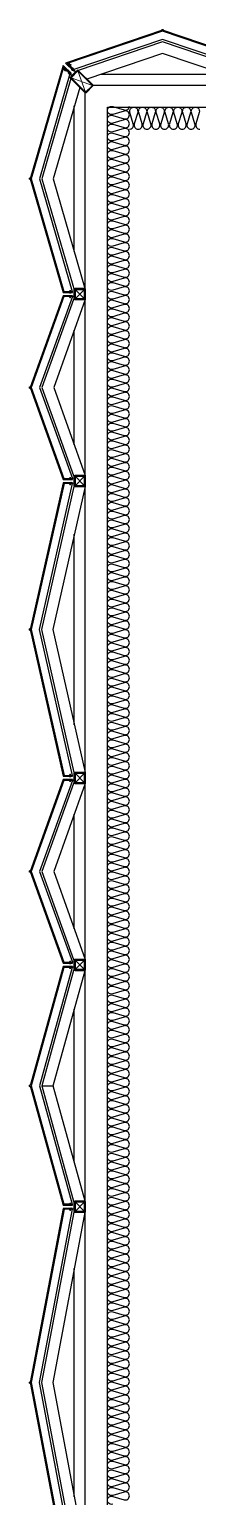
# Model space of a CAD drawing. Header units: millimetres. Extents: x -95754 to 177808, y 34455 to 150605.
# Drawn here: x 91700 to 92464, y 142787 to 149459 of the extents above; entities that cross this region are included whole.
import ezdxf

# ---------------------------------------------------------------- set-up
doc = ezdxf.new("R2010")
doc.units = ezdxf.units.MM
doc.header["$LTSCALE"] = 300
doc.linetypes.add('HID', pattern=[2.8, 1.8, -1])
for name, color, linetype in [('6FIN', 6, 'Continuous'), ('A-ELE', 7, 'Continuous'), ('A-하지철물', 55, 'Continuous'), ('alucobond', 4, 'Continuous'), ('ISL', 251, 'Continuous'), ('mold', 4, 'Continuous'), ('SHEET', 6, 'Continuous')]:
    doc.layers.add(name, color=color, linetype=linetype)
doc.layers.add('PIPE', color=3, linetype='Continuous', lineweight=5)

# ---------------------------------------------------------------- blocks, each defined once
blk = doc.blocks.new('EX-850-1')
at = {"layer": '6FIN', "elevation": 0}
for points in [[(3.2, 204.1), (46.8, 204.1, 0.414214), (50, 207.3), (50, 250.9, 0.414214), (46.8, 254.1), (3.2, 254.1, 0.414214), (0, 250.9), (0, 207.3, 0.414214)], [(896.8, 204.1), (853.2, 204.1, -0.414214), (850, 207.3), (850, 250.9, -0.414214), (853.2, 254.1), (896.8, 254.1, -0.414214), (900, 250.9), (900, 207.3, -0.414214)]]:
    blk.add_lwpolyline(points, format="xyb", close=True, dxfattribs=at)
at = {"layer": 'A-하지철물'}
for p, q in [((850, 254.1), (50, 254.1)), ((710.9, 204.1), (189.1, 204.1))]:
    blk.add_line(p, q, dxfattribs=at)
at = {"layer": 'A-하지철물', "elevation": 0}
for points in [[(49.9, 254.1), (450, 110.3), (850.1, 254.1)], [(50, 204.1), (50, 200.9), (450, 57.2), (850, 200.9), (850, 204.1)]]:
    blk.add_lwpolyline(points, dxfattribs=at)
at = {"layer": 'A-하지철물'}
blk.add_circle((450, 4.1), 4.07, dxfattribs=at)
at = {"layer": 'alucobond', "color": 251, "linetype": 'HID', "ltscale": 10}
for p, q in [((30.2, 185.1), (41.5, 185.1)), ((31.5, 182.4), (31.5, 187.8)), ((31.5, 186.6), (39.5, 186.6)), ((31.5, 183.6), (39.5, 183.6)), ((32, 189.3), (32.5, 189.3)), ((32, 180.9), (32.5, 180.9)), ((32.5, 180.9), (32.5, 189.3)), ((38, 182.7), (38, 187.4)), ((39.5, 182.7), (39.5, 187.4)), ((869.8, 185.1), (858.5, 185.1)), ((860.5, 182.7), (860.5, 187.4)), ((868.5, 186.6), (860.5, 186.6)), ((868.5, 183.6), (860.5, 183.6)), ((862, 182.7), (862, 187.4)), ((867.5, 180.9), (867.5, 189.3)), ((868, 189.3), (867.5, 189.3)), ((868, 180.9), (867.5, 180.9)), ((868.5, 182.4), (868.5, 187.8))]:
    blk.add_line(p, q, dxfattribs=at)
at = {"layer": 'alucobond'}
for p, q in [((32.5, 195.1), (36.5, 195.1)), ((867.5, 195.1), (863.5, 195.1))]:
    blk.add_line(p, q, dxfattribs=at)
at = {"layer": 'alucobond', "color": 251, "linetype": 'HID', "ltscale": 10}
for points in [[(32, 189.3), (31.5, 187.8)], [(32, 180.9), (31.5, 182.4)], [(868, 189.3), (868.5, 187.8)], [(868, 180.9), (868.5, 182.4)]]:
    blk.add_lwpolyline(points, dxfattribs=at)
at = {"layer": 'alucobond', "elevation": 0}
for points in [[(32.5, 195.1), (32.5, 154.1), (450, 4.1), (867.5, 154.1), (867.5, 195.1)], [(36.5, 195.1), (36.5, 156.9), (450, 8.3), (863.5, 156.9), (863.5, 195.1)]]:
    blk.add_lwpolyline(points, dxfattribs=at)
at = {"layer": 'alucobond', "color": 251, "linetype": 'HID', "ltscale": 10, "elevation": 0}
blk.add_lwpolyline([(36.5, 195.1), (450, 46.6), (863.5, 195.1)], dxfattribs=at)
at = {"layer": 'alucobond', "color": 251, "linetype": 'HID', "ltscale": 10}
for points in [[(39.5, 186.6, -0.666667), (39.5, 183.6, -1.5)], [(860.5, 186.6, 0.666667), (860.5, 183.6, 1.5)]]:
    blk.add_lwpolyline(points, format="xyb", dxfattribs=at)
for centre, start, end in [((38.7, 187.4), 0, 180), ((38.7, 182.7), 180, 0), ((861.3, 187.4), 0, 180), ((861.3, 182.7), 180, 0)]:
    blk.add_arc(centre, 0.75, start, end, dxfattribs=at)
at = {"layer": 'mold', "color": 4}
for points in [[(25, 204.1), (25, 202.6)], [(875, 204.1), (875, 202.6)]]:
    blk.add_lwpolyline(points, dxfattribs=at)
at = {"layer": 'SHEET', "color": 8}
for p, q in [((46.8, 250.9), (3.2, 207.3)), ((3.2, 250.9), (46.8, 207.3)), ((853.2, 250.9), (896.8, 207.3)), ((896.8, 250.9), (853.2, 207.3))]:
    blk.add_line(p, q, dxfattribs=at)
at = {"layer": 'SHEET', "color": 8, "elevation": 0}
for points in [[(3.2, 207.3), (46.8, 207.3), (46.8, 250.9), (3.2, 250.9)], [(896.8, 207.3), (853.2, 207.3), (853.2, 250.9), (896.8, 250.9)]]:
    blk.add_lwpolyline(points, close=True, dxfattribs=at)
blk = doc.blocks.new('EX-1350')
at = {"layer": '6FIN', "elevation": 0}
for points in [[(3.2, 204.1), (46.8, 204.1, 0.414214), (50, 207.3), (50, 250.9, 0.414214), (46.8, 254.1), (3.2, 254.1, 0.414214), (0, 250.9), (0, 207.3, 0.414214)], [(1396.8, 204.1), (1353.2, 204.1, -0.414214), (1350, 207.3), (1350, 250.9, -0.414214), (1353.2, 254.1), (1396.8, 254.1, -0.414214), (1400, 250.9), (1400, 207.3, -0.414214)]]:
    blk.add_lwpolyline(points, format="xyb", close=True, dxfattribs=at)
at = {"layer": 'A-하지철물'}
for p, q in [((1350, 254.1), (50, 254.1)), ((1133.9, 204.1), (266.1, 204.1))]:
    blk.add_line(p, q, dxfattribs=at)
at = {"layer": 'A-하지철물', "elevation": 0}
for points in [[(49.7, 252.7), (700, 106.6), (1350.3, 252.7)], [(50, 254.1), (50, 201.4), (700, 55.3), (1350, 201.4), (1350, 254.1)]]:
    blk.add_lwpolyline(points, dxfattribs=at)
at = {"layer": 'A-하지철물'}
blk.add_circle((700, 4.1), 4.07, dxfattribs=at)
at = {"layer": 'alucobond', "color": 251, "linetype": 'HID', "ltscale": 10}
for p, q in [((30.2, 185.1), (41.5, 185.1)), ((31.5, 182.4), (31.5, 187.8)), ((31.5, 186.6), (39.5, 186.6)), ((31.5, 183.6), (39.5, 183.6)), ((32, 189.3), (32.5, 189.3)), ((32, 180.9), (32.5, 180.9)), ((32.5, 180.9), (32.5, 189.3)), ((38, 182.7), (38, 187.4)), ((39.5, 182.7), (39.5, 187.4)), ((1369.8, 185.1), (1358.5, 185.1)), ((1360.5, 182.7), (1360.5, 187.4)), ((1368.5, 186.6), (1360.5, 186.6)), ((1368.5, 183.6), (1360.5, 183.6)), ((1362, 182.7), (1362, 187.4)), ((1367.5, 180.9), (1367.5, 189.3)), ((1368, 189.3), (1367.5, 189.3)), ((1368, 180.9), (1367.5, 180.9)), ((1368.5, 182.4), (1368.5, 187.8))]:
    blk.add_line(p, q, dxfattribs=at)
at = {"layer": 'alucobond'}
for p, q in [((32.5, 195.1), (36.5, 195.1)), ((1367.5, 195.1), (1363.5, 195.1))]:
    blk.add_line(p, q, dxfattribs=at)
at = {"layer": 'alucobond', "color": 251, "linetype": 'HID', "ltscale": 10, "elevation": 0}
for points in [[(32, 189.3), (31.5, 187.8)], [(32, 180.9), (31.5, 182.4)], [(36.5, 194.2), (700, 45.1), (1363.5, 194.2)], [(1368, 189.3), (1368.5, 187.8)], [(1368, 180.9), (1368.5, 182.4)]]:
    blk.add_lwpolyline(points, dxfattribs=at)
at = {"layer": 'alucobond', "elevation": 0}
for points in [[(32.5, 195.1), (32.5, 154.1), (700, 4.1), (1367.5, 154.1), (1367.5, 195.1)], [(36.5, 195.1), (36.5, 157.3), (700, 8.2), (1363.5, 157.3), (1363.5, 195.1)]]:
    blk.add_lwpolyline(points, dxfattribs=at)
at = {"layer": 'alucobond', "color": 251, "linetype": 'HID', "ltscale": 10, "elevation": 0}
for points in [[(39.5, 186.6, -0.666667), (39.5, 183.6, -1.5)], [(1360.5, 186.6, 0.666667), (1360.5, 183.6, 1.5)]]:
    blk.add_lwpolyline(points, format="xyb", dxfattribs=at)
at = {"layer": 'alucobond', "color": 251, "linetype": 'HID', "ltscale": 10}
for centre, start, end in [((38.7, 187.4), 0, 180), ((38.7, 182.7), 180, 0), ((1361.3, 187.4), 0, 180), ((1361.3, 182.7), 180, 0)]:
    blk.add_arc(centre, 0.75, start, end, dxfattribs=at)
at = {"layer": 'mold', "color": 4, "elevation": 0}
for points in [[(25, 204.1), (25, 202.6)], [(1375, 204.1), (1375, 202.6)]]:
    blk.add_lwpolyline(points, dxfattribs=at)
at = {"layer": 'SHEET', "color": 8}
for p, q in [((46.8, 250.9), (3.2, 207.3)), ((3.2, 250.9), (46.8, 207.3)), ((1353.2, 250.9), (1396.8, 207.3)), ((1396.8, 250.9), (1353.2, 207.3))]:
    blk.add_line(p, q, dxfattribs=at)
at = {"layer": 'SHEET', "color": 8, "elevation": 0}
for points in [[(3.2, 207.3), (46.8, 207.3), (46.8, 250.9), (3.2, 250.9)], [(1396.8, 207.3), (1353.2, 207.3), (1353.2, 250.9), (1396.8, 250.9)]]:
    blk.add_lwpolyline(points, close=True, dxfattribs=at)
blk = doc.blocks.new('EX-1100')
at = {"layer": '6FIN', "elevation": 0}
for points in [[(3.2, 204.1), (46.8, 204.1, 0.414214), (50, 207.3), (50, 250.9, 0.414214), (46.8, 254.1), (3.2, 254.1, 0.414214), (0, 250.9), (0, 207.3, 0.414214)], [(1146.8, 204.1), (1103.2, 204.1, -0.414214), (1100, 207.3), (1100, 250.9, -0.414214), (1103.2, 254.1), (1146.8, 254.1, -0.414214), (1150, 250.9), (1150, 207.3, -0.414214)]]:
    blk.add_lwpolyline(points, format="xyb", close=True, dxfattribs=at)
at = {"layer": 'A-하지철물'}
for p, q in [((1100, 254.1), (50, 254.1)), ((923.1, 204.1), (226.9, 204.1)), ((575, 55.9), (575, 107.8))]:
    blk.add_line(p, q, dxfattribs=at)
at = {"layer": 'A-하지철물', "elevation": 0}
blk.add_lwpolyline([(1100, 201.1), (1100, 253), (575, 107.8), (50, 253), (50, 201.1), (575, 55.9)], close=True, dxfattribs=at)
at = {"layer": 'A-하지철물'}
blk.add_circle((575, 4.1), 4.07, dxfattribs=at)
at = {"layer": 'alucobond', "color": 251, "linetype": 'HID', "ltscale": 10}
for p, q in [((30.2, 185.1), (41.5, 185.1)), ((31.5, 182.4), (31.5, 187.8)), ((31.5, 186.6), (39.5, 186.6)), ((31.5, 183.6), (39.5, 183.6)), ((32, 189.3), (32.5, 189.3)), ((32, 180.9), (32.5, 180.9)), ((32.5, 180.9), (32.5, 189.3)), ((38, 182.7), (38, 187.4)), ((39.5, 182.7), (39.5, 187.4)), ((1119.8, 185.1), (1108.5, 185.1)), ((1110.5, 182.7), (1110.5, 187.4)), ((1118.5, 186.6), (1110.5, 186.6)), ((1118.5, 183.6), (1110.5, 183.6)), ((1112, 182.7), (1112, 187.4)), ((1117.5, 180.9), (1117.5, 189.3)), ((1118, 189.3), (1117.5, 189.3)), ((1118, 180.9), (1117.5, 180.9)), ((1118.5, 182.4), (1118.5, 187.8))]:
    blk.add_line(p, q, dxfattribs=at)
at = {"layer": 'alucobond'}
for p, q in [((32.5, 195.1), (36.5, 195.1)), ((1117.5, 195.1), (1113.5, 195.1))]:
    blk.add_line(p, q, dxfattribs=at)
at = {"layer": 'alucobond', "color": 251, "linetype": 'HID', "ltscale": 10, "elevation": 0}
for points in [[(32, 189.3), (31.5, 187.8)], [(32, 180.9), (31.5, 182.4)], [(36.5, 194.5), (575, 45.6), (1113.5, 194.5)], [(1118, 189.3), (1118.5, 187.8)], [(1118, 180.9), (1118.5, 182.4)]]:
    blk.add_lwpolyline(points, dxfattribs=at)
at = {"layer": 'alucobond', "elevation": 0}
for points in [[(32.5, 195.1), (32.5, 154.1), (575, 4.1), (1117.5, 154.1), (1117.5, 195.1)], [(36.5, 195.1), (36.5, 157.1), (575, 8.2), (1113.5, 157.1), (1113.5, 195.1)], [(1113.5, 195.1), (1113.5, 157.2)]]:
    blk.add_lwpolyline(points, dxfattribs=at)
at = {"layer": 'alucobond', "color": 251, "linetype": 'HID', "ltscale": 10, "elevation": 0}
for points in [[(39.5, 186.6, -0.666667), (39.5, 183.6, -1.5)], [(1110.5, 186.6, 0.666667), (1110.5, 183.6, 1.5)]]:
    blk.add_lwpolyline(points, format="xyb", dxfattribs=at)
at = {"layer": 'alucobond', "color": 251, "linetype": 'HID', "ltscale": 10}
for centre, start, end in [((38.7, 187.4), 0, 180), ((38.7, 182.7), 180, 0), ((1111.3, 187.4), 0, 180), ((1111.3, 182.7), 180, 0)]:
    blk.add_arc(centre, 0.75, start, end, dxfattribs=at)
at = {"layer": 'mold', "color": 4, "elevation": 0}
for points in [[(25, 204.1), (25, 202.6)], [(1125, 204.1), (1125, 202.6)]]:
    blk.add_lwpolyline(points, dxfattribs=at)
at = {"layer": 'SHEET', "color": 8}
for p, q in [((46.8, 250.9), (3.2, 207.3)), ((3.2, 250.9), (46.8, 207.3)), ((1103.2, 250.9), (1146.8, 207.3)), ((1146.8, 250.9), (1103.2, 207.3))]:
    blk.add_line(p, q, dxfattribs=at)
at = {"layer": 'SHEET', "color": 8, "elevation": 0}
for points in [[(3.2, 207.3), (46.8, 207.3), (46.8, 250.9), (3.2, 250.9)], [(1146.8, 207.3), (1103.2, 207.3), (1103.2, 250.9), (1146.8, 250.9)]]:
    blk.add_lwpolyline(points, close=True, dxfattribs=at)
blk = doc.blocks.new('EX-1600')
at = {"layer": '6FIN', "elevation": 0}
for points in [[(3.2, 204.1), (46.8, 204.1, 0.414214), (50, 207.3), (50, 250.9, 0.414214), (46.8, 254.1), (3.2, 254.1, 0.414214), (0, 250.9), (0, 207.3, 0.414214)], [(1646.8, 204.1), (1603.2, 204.1, -0.414214), (1600, 207.3), (1600, 250.9, -0.414214), (1603.2, 254.1), (1646.8, 254.1, -0.414214), (1650, 250.9), (1650, 207.3, -0.414214)]]:
    blk.add_lwpolyline(points, format="xyb", close=True, dxfattribs=at)
at = {"layer": 'A-하지철물'}
for p, q in [((1600, 254.1), (50, 254.1)), ((1344, 204.1), (306, 204.1))]:
    blk.add_line(p, q, dxfattribs=at)
at = {"layer": 'A-하지철물', "elevation": 0}
for points in [[(41.9, 254.1), (825, 105.8), (1608.1, 254.1)], [(50, 204.1), (50, 201.6), (825, 55), (1600, 201.6), (1600, 204.1)]]:
    blk.add_lwpolyline(points, dxfattribs=at)
at = {"layer": 'A-하지철물'}
blk.add_circle((825, 4.1), 4.07, dxfattribs=at)
at = {"layer": 'alucobond', "color": 251, "linetype": 'HID', "ltscale": 10}
for p, q in [((30.2, 185.1), (41.5, 185.1)), ((31.5, 182.4), (31.5, 187.8)), ((31.5, 186.6), (39.5, 186.6)), ((31.5, 183.6), (39.5, 183.6)), ((32, 189.3), (32.5, 189.3)), ((32, 180.9), (32.5, 180.9)), ((32.5, 180.9), (32.5, 189.3)), ((38, 182.7), (38, 187.4)), ((39.5, 182.7), (39.5, 187.4)), ((1619.8, 185.1), (1608.5, 185.1)), ((1610.5, 182.7), (1610.5, 187.4)), ((1618.5, 186.6), (1610.5, 186.6)), ((1618.5, 183.6), (1610.5, 183.6)), ((1612, 182.7), (1612, 187.4)), ((1617.5, 180.9), (1617.5, 189.3)), ((1618, 189.3), (1617.5, 189.3)), ((1618, 180.9), (1617.5, 180.9)), ((1618.5, 182.4), (1618.5, 187.8))]:
    blk.add_line(p, q, dxfattribs=at)
at = {"layer": 'alucobond'}
for p, q in [((32.5, 195.1), (36.5, 195.1)), ((1617.5, 195.1), (1613.5, 195.1))]:
    blk.add_line(p, q, dxfattribs=at)
at = {"layer": 'alucobond', "color": 251, "linetype": 'HID', "ltscale": 10}
for points in [[(32, 189.3), (31.5, 187.8)], [(32, 180.9), (31.5, 182.4)]]:
    blk.add_lwpolyline(points, dxfattribs=at)
at = {"layer": 'alucobond', "elevation": 0}
for points in [[(32.5, 195.1), (32.5, 154.1), (825, 4.1), (1617.5, 154.1), (1617.5, 195.1)], [(36.5, 195.1), (36.5, 157.4), (825, 8.1), (1613.5, 157.4), (1613.5, 195.1)]]:
    blk.add_lwpolyline(points, dxfattribs=at)
at = {"layer": 'alucobond', "color": 251, "linetype": 'HID', "ltscale": 10, "elevation": 0}
for points in [[(36.5, 194), (825, 44.8), (1613.5, 194)], [(1618, 189.3), (1618.5, 187.8)], [(1618, 180.9), (1618.5, 182.4)]]:
    blk.add_lwpolyline(points, dxfattribs=at)
at = {"layer": 'alucobond', "color": 251, "linetype": 'HID', "ltscale": 10}
blk.add_lwpolyline([(39.5, 186.6, -0.666667), (39.5, 183.6, -1.5)], format="xyb", dxfattribs=at)
at = {"layer": 'alucobond', "color": 251, "linetype": 'HID', "ltscale": 10, "elevation": 0}
blk.add_lwpolyline([(1610.5, 186.6, 0.666667), (1610.5, 183.6, 1.5)], format="xyb", dxfattribs=at)
at = {"layer": 'alucobond', "color": 251, "linetype": 'HID', "ltscale": 10}
for centre, start, end in [((38.7, 187.4), 0, 180), ((38.7, 182.7), 180, 0), ((1611.3, 187.4), 0, 180), ((1611.3, 182.7), 180, 0)]:
    blk.add_arc(centre, 0.75, start, end, dxfattribs=at)
at = {"layer": 'mold', "color": 4}
blk.add_lwpolyline([(25, 204.1), (25, 202.6)], dxfattribs=at)
at = {"layer": 'mold', "color": 4, "elevation": 0}
blk.add_lwpolyline([(1625, 204.1), (1625, 202.6)], dxfattribs=at)
at = {"layer": 'SHEET', "color": 8}
for p, q in [((46.8, 250.9), (3.2, 207.3)), ((3.2, 250.9), (46.8, 207.3)), ((1603.2, 250.9), (1646.8, 207.3)), ((1646.8, 250.9), (1603.2, 207.3))]:
    blk.add_line(p, q, dxfattribs=at)
at = {"layer": 'SHEET', "color": 8, "elevation": 0}
for points in [[(3.2, 207.3), (46.8, 207.3), (46.8, 250.9), (3.2, 250.9)], [(1646.8, 207.3), (1603.2, 207.3), (1603.2, 250.9), (1646.8, 250.9)]]:
    blk.add_lwpolyline(points, close=True, dxfattribs=at)
blk = doc.blocks.new('A$C604a228c')
at = {"layer": '6FIN', "elevation": 0}
for points in [[(186.8, 1011.4), (217.6, 1042.3, -0.414214), (222.2, 1042.3), (288.4, 976.1, -0.414214), (288.4, 971.5), (257.5, 940.7, -0.414214), (253, 940.7), (186.8, 1006.9, -0.414214)], [(204.1, 3.2), (204.1, 46.8, -0.414214), (207.3, 50), (250.9, 50, -0.414214), (254.1, 46.8), (254.1, 3.2, -0.414214), (250.9, 0), (207.3, 0, -0.414214)]]:
    blk.add_lwpolyline(points, format="xyb", close=True, dxfattribs=at)
at = {"layer": 'A-하지철물'}
for p, q in [((325.6, 1025), (882.6, 1025)), ((254.1, 50), (254.1, 940)), ((289.1, 975), (1029.1, 975)), ((204.1, 219.2), (204.1, 880.8))]:
    blk.add_line(p, q, dxfattribs=at)
at = {"layer": 'A-하지철물', "elevation": 0}
for points in [[(1029.1, 1025), (1029.1, 1028.1), (604.1, 1172.2), (221.8, 1042.6)], [(1022.3, 977.6), (604.1, 1119.4), (261.2, 1003.2)], [(188.2, 1005.5), (56.1, 550), (204.2, 39.3)], [(228.5, 965.2), (108.2, 550), (254.1, 46.7)]]:
    blk.add_lwpolyline(points, dxfattribs=at)
at = {"layer": 'A-하지철물'}
for centre in [(604.1, 1225), (4.1, 550)]:
    blk.add_circle(centre, 4.07, dxfattribs=at)
at = {"layer": 'alucobond', "color": 251, "linetype": 'HID', "ltscale": 10}
for p, q in [((180.9, 1068), (180.9, 1067.5)), ((182.4, 1068.5), (187.8, 1068.5)), ((183.6, 1068.5), (183.6, 1060.5)), ((185.1, 1069.8), (185.1, 1058.5)), ((186.6, 1068.5), (186.6, 1060.5)), ((189.3, 1068), (189.3, 1067.5)), ((159.3, 1044), (170.6, 1044)), ((160.6, 1046.7), (160.6, 1041.3)), ((160.6, 1045.5), (168.6, 1045.5)), ((160.6, 1042.5), (168.6, 1042.5)), ((161.1, 1048.2), (161.6, 1048.2)), ((161.1, 1039.8), (161.6, 1039.8)), ((161.6, 1048.2), (161.6, 1039.8)), ((167.1, 1046.4), (167.1, 1041.6)), ((168.6, 1046.4), (168.6, 1041.6)), ((176.9, 1031.7), (180.2, 1028.4)), ((185.1, 1036.6), (177.1, 1028.6)), ((183.1, 1036.7), (177.5, 1031.1)), ((177.9, 1032.8), (181.3, 1029.4)), ((185.3, 1034.6), (179.6, 1029)), ((180.9, 1038.3), (180.5, 1037.9)), ((180.5, 1037.9), (186.5, 1032)), ((180.9, 1067.5), (189.3, 1067.5)), ((182.3, 1037.6), (186.1, 1033.8)), ((182.7, 1062), (187.4, 1062)), ((182.7, 1060.5), (187.4, 1060.5)), ((186.8, 1032.4), (186.5, 1032)), ((190.8, 1048.2), (191.1, 1048.6)), ((191.1, 1048.6), (197.1, 1042.6)), ((191.5, 1046.8), (195.3, 1043)), ((192.3, 1045.9), (198, 1051.6)), ((192.5, 1044), (200.5, 1052)), ((194.4, 1043.8), (200.1, 1049.5)), ((196.3, 1051.1), (199.7, 1047.8)), ((196.7, 1042.3), (197.1, 1042.6)), ((197.4, 1052.2), (200.7, 1048.9)), ((180.9, 32.5), (189.3, 32.5)), ((180.9, 32), (180.9, 32.5)), ((182.4, 31.5), (187.8, 31.5)), ((182.7, 39.5), (187.4, 39.5)), ((182.7, 38), (187.4, 38)), ((183.6, 31.5), (183.6, 39.5)), ((185.1, 30.2), (185.1, 41.5)), ((186.6, 31.5), (186.6, 39.5)), ((189.3, 32), (189.3, 32.5))]:
    blk.add_line(p, q, dxfattribs=at)
at = {"layer": 'alucobond'}
for p, q in [((190.3, 1027.5), (187.8, 1025)), ((201.6, 1038.8), (204, 1041.3)), ((195.1, 32.5), (195.1, 36.5))]:
    blk.add_line(p, q, dxfattribs=at)
at = {"layer": 'alucobond', "elevation": 0}
for points in [[(1046.6, 1033.9), (1046.6, 1075), (604.1, 1225), (163.9, 1075.8), (201.2, 1038.5)], [(1042.6, 1033.9), (1042.6, 1072.1), (604.1, 1220.8), (171.3, 1074.1), (204, 1041.3)], [(190.6, 1027.9), (153.4, 1065.1), (4.1, 550), (154.1, 32.5), (195.1, 32.5)], [(187.8, 1025), (155.3, 1057.5), (8.2, 550), (157.1, 36.5), (195.1, 36.5)]]:
    blk.add_lwpolyline(points, dxfattribs=at)
at = {"layer": 'alucobond', "color": 251, "linetype": 'HID', "ltscale": 10, "elevation": 0}
for points in [[(1042.6, 1034.1), (604.1, 1182.8), (201.2, 1046.2)], [(180.9, 1068), (182.4, 1068.5)], [(189.3, 1068), (187.8, 1068.5)], [(183.9, 1026.8), (45.7, 550), (194.6, 36.5)], [(161.1, 1048.2), (160.6, 1046.7)], [(161.1, 1039.8), (160.6, 1041.3)], [(180.9, 1038.3), (182.3, 1037.6)], [(186.8, 1032.4), (186.1, 1033.8)], [(190.8, 1048.2), (191.5, 1046.8)], [(196.7, 1042.3), (195.3, 1043)], [(180.9, 32), (182.4, 31.5)], [(189.3, 32), (187.8, 31.5)]]:
    blk.add_lwpolyline(points, dxfattribs=at)
at = {"layer": 'alucobond', "elevation": 0}
for points in [[(202.2, 1026.8), (201.2, 1027.9), (209.3, 1036), (177, 1068.3), (180.8, 1076.4), (182.2, 1075.8), (178.8, 1068.7), (211.4, 1036)], [(202.2, 1026.8), (201.2, 1027.9), (193, 1019.8), (160.7, 1052.1), (153.4, 1048.6), (154, 1047.2), (160.4, 1050.3), (193, 1017.6)]]:
    blk.add_lwpolyline(points, close=True, dxfattribs=at)
at = {"layer": 'alucobond', "color": 251, "linetype": 'HID', "ltscale": 10, "elevation": 0}
for points in [[(168.6, 1042.5, 0.666667), (168.6, 1045.5, 1.5)], [(179.6, 1029, -0.666667), (177.5, 1031.1, -1.5)], [(186.6, 1060.5, -0.666667), (183.6, 1060.5, -1.5)], [(200.1, 1049.5, 0.666667), (198, 1051.6, 1.5)], [(186.6, 39.5, 0.666667), (183.6, 39.5, 1.5)]]:
    blk.add_lwpolyline(points, format="xyb", dxfattribs=at)
at = {"layer": 'alucobond', "color": 251, "linetype": 'HID', "ltscale": 10}
for centre, start, end in [((167.8, 1046.4), 0, 180), ((167.8, 1041.6), 180, 0), ((177.4, 1032.2), 45, 225), ((180.7, 1028.9), 225, 45), ((182.7, 1061.3), 90, 270), ((187.4, 1061.3), 270, 90), ((196.8, 1051.7), 45, 225), ((200.2, 1048.3), 225, 45), ((182.7, 38.7), 90, 270), ((187.4, 38.7), 270, 90)]:
    blk.add_arc(centre, 0.75, start, end, dxfattribs=at)
at = {"layer": 'mold', "color": 4, "elevation": 0}
blk.add_lwpolyline([(204.1, 25), (202.6, 25)], dxfattribs=at)
at = {"layer": 'PIPE', "color": 1}
for p, q in [((286.1, 973.8), (189.1, 1009.2)), ((286.1, 973.8), (189.1, 1009.2)), ((217.6, 1042.3), (219.9, 1044.5)), ((222.2, 1042.3), (219.9, 1044.5)), ((255.3, 943), (219.9, 1040)), ((255.3, 943), (219.9, 1040))]:
    blk.add_line(p, q, dxfattribs=at)
at = {"layer": 'PIPE', "elevation": 0}
blk.add_lwpolyline([(217.6, 1042.3), (186.8, 1011.4, 0.414214), (186.8, 1006.9), (253, 940.7, 0.414214), (257.5, 940.7), (288.4, 971.5, 0.414214), (288.4, 976.1), (222.2, 1042.3, 0.414214)], format="xyb", close=True, dxfattribs=at)
blk.add_lwpolyline([(219.9, 1040), (189.1, 1009.2), (255.3, 943), (286.1, 973.8)], close=True, dxfattribs=at)
at = {"layer": 'SHEET', "color": 8}
for p, q in [((250.9, 46.8), (207.3, 3.2)), ((250.9, 3.2), (207.3, 46.8))]:
    blk.add_line(p, q, dxfattribs=at)
at = {"layer": 'SHEET', "color": 8, "elevation": 0}
for points in [[(189.1, 1009.2), (219.9, 1040), (286.1, 973.8), (255.3, 943)], [(207.3, 3.2), (207.3, 46.8), (250.9, 46.8), (250.9, 3.2)]]:
    blk.add_lwpolyline(points, close=True, dxfattribs=at)

msp = doc.modelspace()

# ---------------------------------------------------------------- linework, layer by layer
at = {"layer": 'ISL', "elevation": 0}
for points in [[(92077.8, 142752.4, -1.372593), (92077.8, 142787.7), (92129.3, 142772.4, 0.509267), (92153.6, 142790, 0.509267), (92129.3, 142807.7), (92077.8, 142792.4, -1.372593), (92077.8, 142827.7), (92129.3, 142812.4, 0.509267), (92153.6, 142830, 0.509267), (92129.3, 142847.7), (92077.8, 142832.4, -1.372593), (92077.8, 142867.7), (92129.3, 142852.4, 0.509267), (92153.6, 142870, 0.509267), (92129.3, 142887.7), (92077.8, 142872.4, -1.372593), (92077.8, 142907.7), (92129.3, 142892.4, 0.509267), (92153.6, 142910, 0.509267), (92129.3, 142927.7), (92077.8, 142912.4, -1.372593), (92077.8, 142947.7), (92129.3, 142932.4, 0.509267), (92153.6, 142950, 0.509267), (92129.3, 142967.7), (92077.8, 142952.4, -1.372593), (92077.8, 142987.7), (92129.3, 142972.4, 0.509267), (92153.6, 142990, 0.509267), (92129.3, 143007.7), (92077.8, 142992.4, -1.372593), (92077.8, 143027.7), (92129.3, 143012.4, 0.509267), (92153.6, 143030, 0.509267), (92129.3, 143047.7), (92077.8, 143032.4, -1.372593), (92077.8, 143067.7), (92129.3, 143052.4, 0.509267), (92153.6, 143070, 0.509267), (92129.3, 143087.7), (92077.8, 143072.4, -1.372593), (92077.8, 143107.7), (92129.3, 143092.4, 0.509267), (92153.6, 143110, 0.509267), (92129.3, 143127.7), (92077.8, 143112.4, -1.372593), (92077.8, 143147.7), (92129.3, 143132.4, 0.509267), (92153.6, 143150, 0.509267), (92129.3, 143167.7), (92077.8, 143152.4, -1.372593), (92077.8, 143187.7), (92129.3, 143172.4, 0.509267), (92153.6, 143190, 0.509267), (92129.3, 143207.7), (92077.8, 143192.4, -1.372593), (92077.8, 143227.7), (92129.3, 143212.4, 0.509267), (92153.6, 143230, 0.509267), (92129.3, 143247.7), (92077.8, 143232.4, -1.372593), (92077.8, 143267.7), (92129.3, 143252.4, 0.509267), (92153.6, 143270, 0.509267), (92129.3, 143287.7), (92077.8, 143272.4, -1.372593), (92077.8, 143307.7), (92129.3, 143292.4, 0.509267), (92153.6, 143310, 0.509267), (92129.3, 143327.7), (92077.8, 143312.4, -1.372593), (92077.8, 143347.7), (92129.3, 143332.4, 0.509267), (92153.6, 143350, 0.509267), (92129.3, 143367.7), (92077.8, 143352.4, -1.372593), (92077.8, 143387.7), (92129.3, 143372.4, 0.509267), (92153.6, 143390, 0.509267), (92129.3, 143407.7), (92077.8, 143392.4, -1.372593), (92077.8, 143427.7), (92129.3, 143412.4, 0.509267), (92153.6, 143430, 0.509267), (92129.3, 143447.7), (92077.8, 143432.4, -1.372593), (92077.8, 143467.7), (92129.3, 143452.4, 0.509267), (92153.6, 143470, 0.509267), (92129.3, 143487.7), (92077.8, 143472.4, -1.372593), (92077.8, 143507.7), (92129.3, 143492.4, 0.509267), (92153.6, 143510, 0.509267), (92129.3, 143527.7), (92077.8, 143512.4, -1.372593), (92077.8, 143547.7), (92129.3, 143532.4, 0.509267), (92153.6, 143550, 0.509267), (92129.3, 143567.7), (92077.8, 143552.4, -1.372593), (92077.8, 143587.7), (92129.3, 143572.4, 0.509267), (92153.6, 143590, 0.509267), (92129.3, 143607.7), (92077.8, 143592.4, -1.372593), (92077.8, 143627.7), (92129.3, 143612.4, 0.509267), (92153.6, 143630, 0.509267), (92129.3, 143647.7), (92077.8, 143632.4, -1.372593), (92077.8, 143667.7), (92129.3, 143652.4, 0.509267), (92153.6, 143670, 0.509267), (92129.3, 143687.7), (92077.8, 143672.4, -1.372593), (92077.8, 143707.7), (92129.3, 143692.4, 0.509267), (92153.6, 143710, 0.509267), (92129.3, 143727.7), (92077.8, 143712.4, -1.372593), (92077.8, 143747.7), (92129.3, 143732.4, 0.509267), (92153.6, 143750, 0.509267), (92129.3, 143767.7), (92077.8, 143752.4, -1.372593), (92077.8, 143787.7), (92129.3, 143772.4, 0.509267), (92153.6, 143790, 0.509267), (92129.3, 143807.7), (92077.8, 143792.4, -1.372593), (92077.8, 143827.7), (92129.3, 143812.4, 0.509267), (92153.6, 143830, 0.509267), (92129.3, 143847.7), (92077.8, 143832.4, -1.372593), (92077.8, 143867.7), (92129.3, 143852.4, 0.509267), (92153.6, 143870, 0.509267), (92129.3, 143887.7), (92077.8, 143872.4, -1.372593), (92077.8, 143907.7), (92129.3, 143892.4, 0.509267), (92153.6, 143910, 0.509267), (92129.3, 143927.7), (92077.8, 143912.4, -1.372593), (92077.8, 143947.7), (92129.3, 143932.4, 0.509267), (92153.6, 143950, 0.509267), (92129.3, 143967.7), (92077.8, 143952.4, -1.372593), (92077.8, 143987.7), (92129.3, 143972.4, 0.509267), (92153.6, 143990, 0.509267), (92129.3, 144007.7), (92077.8, 143992.4, -1.372593), (92077.8, 144027.7), (92129.3, 144012.4, 0.509267), (92153.6, 144030, 0.509267), (92129.3, 144047.7), (92077.8, 144032.4, -1.372593), (92077.8, 144067.7), (92129.3, 144052.4, 0.509267), (92153.6, 144070, 0.509267), (92129.3, 144087.7), (92077.8, 144072.4, -1.372593), (92077.8, 144107.7), (92129.3, 144092.4, 0.509267), (92153.6, 144110, 0.509267), (92129.3, 144127.7), (92077.8, 144112.4, -1.372593), (92077.8, 144147.7), (92129.3, 144132.4, 0.509267), (92153.6, 144150, 0.509267), (92129.3, 144167.7), (92077.8, 144152.4, -1.372593), (92077.8, 144187.7), (92129.3, 144172.4, 0.509267), (92153.6, 144190, 0.509267), (92129.3, 144207.7), (92077.8, 144192.4, -1.372593), (92077.8, 144227.7), (92129.3, 144212.4, 0.509267), (92153.6, 144230, 0.509267), (92129.3, 144247.7), (92077.8, 144232.4, -1.372593), (92077.8, 144267.7), (92129.3, 144252.4, 0.509267), (92153.6, 144270, 0.509267), (92129.3, 144287.7), (92077.8, 144272.4, -1.372593), (92077.8, 144307.7), (92129.3, 144292.4, 0.509267), (92153.6, 144310, 0.509267), (92129.3, 144327.7), (92077.8, 144312.4, -1.372593), (92077.8, 144347.7), (92129.3, 144332.4, 0.509267), (92153.6, 144350, 0.509267), (92129.3, 144367.7), (92077.8, 144352.4, -1.372593), (92077.8, 144387.7), (92129.3, 144372.4, 0.509267), (92153.6, 144390, 0.509267), (92129.3, 144407.7), (92077.8, 144392.4, -1.372593), (92077.8, 144427.7), (92129.3, 144412.4, 0.509267), (92153.6, 144430, 0.509267), (92129.3, 144447.7), (92077.8, 144432.4, -1.372593), (92077.8, 144467.7), (92129.3, 144452.4, 0.509267), (92153.6, 144470, 0.509267), (92129.3, 144487.7), (92077.8, 144472.4, -1.372593), (92077.8, 144507.7), (92129.3, 144492.4, 0.509267), (92153.6, 144510, 0.509267), (92129.3, 144527.7), (92077.8, 144512.4, -1.372593), (92077.8, 144547.7), (92129.3, 144532.4, 0.509267), (92153.6, 144550, 0.509267), (92129.3, 144567.7), (92077.8, 144552.4, -1.372593), (92077.8, 144587.7), (92129.3, 144572.4, 0.509267), (92153.6, 144590, 0.509267), (92129.3, 144607.7), (92077.8, 144592.4, -1.372593), (92077.8, 144627.7), (92129.3, 144612.4, 0.509267), (92153.6, 144630, 0.509267), (92129.3, 144647.7), (92077.8, 144632.4, -1.372593), (92077.8, 144667.7), (92129.3, 144652.4, 0.509267), (92153.6, 144670, 0.509267), (92129.3, 144687.7), (92077.8, 144672.4, -1.372593), (92077.8, 144707.7), (92129.3, 144692.4, 0.509267), (92153.6, 144710, 0.509267), (92129.3, 144727.7), (92077.8, 144712.4, -1.372593), (92077.8, 144747.7), (92129.3, 144732.4, 0.509267), (92153.6, 144750, 0.509267), (92129.3, 144767.7), (92077.8, 144752.4, -1.372593), (92077.8, 144787.7), (92129.3, 144772.4, 0.509267), (92153.6, 144790, 0.509267), (92129.3, 144807.7), (92077.8, 144792.4, -1.372593), (92077.8, 144827.7), (92129.3, 144812.4, 0.509267), (92153.6, 144830, 0.509267), (92129.3, 144847.7), (92077.8, 144832.4, -1.372593), (92077.8, 144867.7), (92129.3, 144852.4, 0.509267), (92153.6, 144870, 0.509267), (92129.3, 144887.7), (92077.8, 144872.4, -1.372593), (92077.8, 144907.7), (92129.3, 144892.4, 0.509267), (92153.6, 144910, 0.509267), (92129.3, 144927.7), (92077.8, 144912.4, -1.372593), (92077.8, 144947.7), (92129.3, 144932.4, 0.509267), (92153.6, 144950, 0.509267), (92129.3, 144967.7), (92077.8, 144952.4, -1.372593), (92077.8, 144987.7), (92129.3, 144972.4, 0.509267), (92153.6, 144990, 0.509267), (92129.3, 145007.7), (92077.8, 144992.4, -1.372593), (92077.8, 145027.7), (92129.3, 145012.4, 0.509267), (92153.6, 145030, 0.509267), (92129.3, 145047.7), (92077.8, 145032.4, -1.372593), (92077.8, 145067.7), (92129.3, 145052.4, 0.509267), (92153.6, 145070, 0.509267), (92129.3, 145087.7), (92077.8, 145072.4, -1.372593), (92077.8, 145107.7), (92129.3, 145092.4, 0.509267), (92153.6, 145110, 0.509267), (92129.3, 145127.7), (92077.8, 145112.4, -1.372593), (92077.8, 145147.7), (92129.3, 145132.4, 0.509267), (92153.6, 145150, 0.509267), (92129.3, 145167.7), (92077.8, 145152.4, -1.372593), (92077.8, 145187.7), (92129.3, 145172.4, 0.509267), (92153.6, 145190, 0.509267), (92129.3, 145207.7), (92077.8, 145192.4, -1.372593), (92077.8, 145227.7), (92129.3, 145212.4, 0.509267), (92153.6, 145230, 0.509267), (92129.3, 145247.7), (92077.8, 145232.4, -1.372593), (92077.8, 145267.7), (92129.3, 145252.4, 0.509267), (92153.6, 145270, 0.509267), (92129.3, 145287.7), (92077.8, 145272.4, -1.372593), (92077.8, 145307.7), (92129.3, 145292.4, 0.509267), (92153.6, 145310, 0.509267), (92129.3, 145327.7), (92077.8, 145312.4, -1.372593), (92077.8, 145347.7), (92129.3, 145332.4, 0.509267), (92153.6, 145350, 0.509267), (92129.3, 145367.7), (92077.8, 145352.4, -1.372593), (92077.8, 145387.7), (92129.3, 145372.4, 0.509267), (92153.6, 145390, 0.509267), (92129.3, 145407.7), (92077.8, 145392.4, -1.372593), (92077.8, 145427.7), (92129.3, 145412.4, 0.509267), (92153.6, 145430, 0.509267), (92129.3, 145447.7), (92077.8, 145432.4, -1.372593), (92077.8, 145467.7), (92129.3, 145452.4, 0.509267), (92153.6, 145470, 0.509267), (92129.3, 145487.7), (92077.8, 145472.4, -1.372593), (92077.8, 145507.7), (92129.3, 145492.4, 0.509267), (92153.6, 145510, 0.509267), (92129.3, 145527.7), (92077.8, 145512.4, -1.372593), (92077.8, 145547.7), (92129.3, 145532.4, 0.509267), (92153.6, 145550, 0.509267), (92129.3, 145567.7), (92077.8, 145552.4, -1.372593), (92077.8, 145587.7), (92129.3, 145572.4, 0.509267), (92153.6, 145590, 0.509267), (92129.3, 145607.7), (92077.8, 145592.4, -1.372593), (92077.8, 145627.7), (92129.3, 145612.4, 0.509267), (92153.6, 145630, 0.509267), (92129.3, 145647.7), (92077.8, 145632.4, -1.372593), (92077.8, 145667.7), (92129.3, 145652.4, 0.509267), (92153.6, 145670, 0.509267), (92129.3, 145687.7), (92077.8, 145672.4, -1.372593), (92077.8, 145707.7), (92129.3, 145692.4, 0.509267), (92153.6, 145710, 0.509267), (92129.3, 145727.7), (92077.8, 145712.4, -1.372593), (92077.8, 145747.7), (92129.3, 145732.4, 0.509267), (92153.6, 145750, 0.509267), (92129.3, 145767.7), (92077.8, 145752.4, -1.372593), (92077.8, 145787.7), (92129.3, 145772.4, 0.509267), (92153.6, 145790, 0.509267), (92129.3, 145807.7), (92077.8, 145792.4, -1.372593), (92077.8, 145827.7), (92129.3, 145812.4, 0.509267), (92153.6, 145830, 0.509267), (92129.3, 145847.7), (92077.8, 145832.4, -1.372593), (92077.8, 145867.7), (92129.3, 145852.4, 0.509267), (92153.6, 145870, 0.509267), (92129.3, 145887.7), (92077.8, 145872.4, -1.372593), (92077.8, 145907.7), (92129.3, 145892.4, 0.509267), (92153.6, 145910, 0.509267), (92129.3, 145927.7), (92077.8, 145912.4, -1.372593), (92077.8, 145947.7), (92129.3, 145932.4, 0.509267), (92153.6, 145950, 0.509267), (92129.3, 145967.7), (92077.8, 145952.4, -1.372593), (92077.8, 145987.7), (92129.3, 145972.4, 0.509267), (92153.6, 145990, 0.509267), (92129.3, 146007.7), (92077.8, 145992.4, -1.372593), (92077.8, 146027.7), (92129.3, 146012.4, 0.509267), (92153.6, 146030, 0.509267), (92129.3, 146047.7), (92077.8, 146032.4, -1.372593), (92077.8, 146067.7), (92129.3, 146052.4, 0.509267), (92153.6, 146070, 0.509267), (92129.3, 146087.7), (92077.8, 146072.4, -1.372593), (92077.8, 146107.7), (92129.3, 146092.4, 0.509267), (92153.6, 146110, 0.509267), (92129.3, 146127.7), (92077.8, 146112.4, -1.372593), (92077.8, 146147.7), (92129.3, 146132.4, 0.509267), (92153.6, 146150, 0.509267), (92129.3, 146167.7), (92077.8, 146152.4, -1.372593), (92077.8, 146187.7), (92129.3, 146172.4, 0.509267), (92153.6, 146190, 0.509267), (92129.3, 146207.7), (92077.8, 146192.4, -1.372593), (92077.8, 146227.7), (92129.3, 146212.4, 0.509267), (92153.6, 146230, 0.509267), (92129.3, 146247.7), (92077.8, 146232.4, -1.372593), (92077.8, 146267.7), (92129.3, 146252.4, 0.509267), (92153.6, 146270, 0.509267), (92129.3, 146287.7), (92077.8, 146272.4, -1.372593), (92077.8, 146307.7), (92129.3, 146292.4, 0.509267), (92153.6, 146310, 0.509267), (92129.3, 146327.7), (92077.8, 146312.4, -1.372593), (92077.8, 146347.7), (92129.3, 146332.4, 0.509267), (92153.6, 146350, 0.509267), (92129.3, 146367.7), (92077.8, 146352.4, -1.372593), (92077.8, 146387.7), (92129.3, 146372.4, 0.509267), (92153.6, 146390, 0.509267), (92129.3, 146407.7), (92077.8, 146392.4, -1.372593), (92077.8, 146427.7), (92129.3, 146412.4, 0.509267), (92153.6, 146430, 0.509267), (92129.3, 146447.7), (92077.8, 146432.4, -1.372593), (92077.8, 146467.7), (92129.3, 146452.4, 0.509267), (92153.6, 146470, 0.509267), (92129.3, 146487.7), (92077.8, 146472.4, -1.372593), (92077.8, 146507.7), (92129.3, 146492.4, 0.509267), (92153.6, 146510, 0.509267), (92129.3, 146527.7), (92077.8, 146512.4, -1.372593), (92077.8, 146547.7), (92129.3, 146532.4, 0.509267), (92153.6, 146550, 0.509267), (92129.3, 146567.7), (92077.8, 146552.4, -1.372593), (92077.8, 146587.7), (92129.3, 146572.4, 0.509267), (92153.6, 146590, 0.509267), (92129.3, 146607.7), (92077.8, 146592.4, -1.372593), (92077.8, 146627.7), (92129.3, 146612.4, 0.509267), (92153.6, 146630, 0.509267), (92129.3, 146647.7), (92077.8, 146632.4, -1.372593), (92077.8, 146667.7), (92129.3, 146652.4, 0.509267), (92153.6, 146670, 0.509267), (92129.3, 146687.7), (92077.8, 146672.4, -1.372593), (92077.8, 146707.7), (92129.3, 146692.4, 0.509267), (92153.6, 146710, 0.509267), (92129.3, 146727.7), (92077.8, 146712.4, -1.372593), (92077.8, 146747.7), (92129.3, 146732.4, 0.509267), (92153.6, 146750, 0.509267), (92129.3, 146767.7), (92077.8, 146752.4, -1.372593), (92077.8, 146787.7), (92129.3, 146772.4, 0.509267), (92153.6, 146790, 0.509267), (92129.3, 146807.7), (92077.8, 146792.4, -1.372593), (92077.8, 146827.7), (92129.3, 146812.4, 0.509267), (92153.6, 146830, 0.509267), (92129.3, 146847.7), (92077.8, 146832.4, -1.372593), (92077.8, 146867.7), (92129.3, 146852.4, 0.509267), (92153.6, 146870, 0.509267), (92129.3, 146887.7), (92077.8, 146872.4, -1.372593), (92077.8, 146907.7), (92129.3, 146892.4, 0.509267), (92153.6, 146910, 0.509267), (92129.3, 146927.7), (92077.8, 146912.4, -1.372593), (92077.8, 146947.7), (92129.3, 146932.4, 0.509267), (92153.6, 146950, 0.509267), (92129.3, 146967.7), (92077.8, 146952.4, -1.372593), (92077.8, 146987.7), (92129.3, 146972.4, 0.509267), (92153.6, 146990, 0.509267), (92129.3, 147007.7), (92077.8, 146992.4, -1.372593), (92077.8, 147027.7), (92129.3, 147012.4, 0.509267), (92153.6, 147030, 0.509267), (92129.3, 147047.7), (92077.8, 147032.4, -1.372593), (92077.8, 147067.7), (92129.3, 147052.4, 0.509267), (92153.6, 147070, 0.509267), (92129.3, 147087.7), (92077.8, 147072.4, -1.372593), (92077.8, 147107.7), (92129.3, 147092.4, 0.509267), (92153.6, 147110, 0.509267), (92129.3, 147127.7), (92077.8, 147112.4, -1.372593), (92077.8, 147147.7), (92129.3, 147132.4, 0.509267), (92153.6, 147150, 0.509267), (92129.3, 147167.7), (92077.8, 147152.4, -1.372593), (92077.8, 147187.7), (92129.3, 147172.4, 0.509267), (92153.6, 147190, 0.509267), (92129.3, 147207.7), (92077.8, 147192.4, -1.372593), (92077.8, 147227.7), (92129.3, 147212.4, 0.509267), (92153.6, 147230, 0.509267), (92129.3, 147247.7), (92077.8, 147232.4, -1.372593), (92077.8, 147267.7), (92129.3, 147252.4, 0.509267), (92153.6, 147270, 0.509267), (92129.3, 147287.7), (92077.8, 147272.4, -1.372593), (92077.8, 147307.7), (92129.3, 147292.4, 0.509267), (92153.6, 147310, 0.509267), (92129.3, 147327.7), (92077.8, 147312.4, -1.372593), (92077.8, 147347.7), (92129.3, 147332.4, 0.509267), (92153.6, 147350, 0.509267), (92129.3, 147367.7), (92077.8, 147352.4, -1.372593), (92077.8, 147387.7), (92129.3, 147372.4, 0.509267), (92153.6, 147390, 0.509267), (92129.3, 147407.7), (92077.8, 147392.4, -1.372593), (92077.8, 147427.7), (92129.3, 147412.4, 0.509267), (92153.6, 147430, 0.509267), (92129.3, 147447.7), (92077.8, 147432.4, -1.372593), (92077.8, 147467.7), (92129.3, 147452.4, 0.509267), (92153.6, 147470, 0.509267), (92129.3, 147487.7), (92077.8, 147472.4, -1.372593), (92077.8, 147507.7), (92129.3, 147492.4, 0.509267), (92153.6, 147510, 0.509267), (92129.3, 147527.7), (92077.8, 147512.4, -1.372593), (92077.8, 147547.7), (92129.3, 147532.4, 0.509267), (92153.6, 147550, 0.509267), (92129.3, 147567.7), (92077.8, 147552.4, -1.372593), (92077.8, 147587.7), (92129.3, 147572.4, 0.509267), (92153.6, 147590, 0.509267), (92129.3, 147607.7), (92077.8, 147592.4, -1.372593), (92077.8, 147627.7), (92129.3, 147612.4, 0.509267), (92153.6, 147630, 0.509267), (92129.3, 147647.7), (92077.8, 147632.4, -1.372593), (92077.8, 147667.7), (92129.3, 147652.4, 0.509267), (92153.6, 147670, 0.509267), (92129.3, 147687.7), (92077.8, 147672.4, -1.372593), (92077.8, 147707.7), (92129.3, 147692.4, 0.509267), (92153.6, 147710, 0.509267), (92129.3, 147727.7), (92077.8, 147712.4, -1.372593), (92077.8, 147747.7), (92129.3, 147732.4, 0.509267), (92153.6, 147750, 0.509267), (92129.3, 147767.7), (92077.8, 147752.4, -1.372593), (92077.8, 147787.7), (92129.3, 147772.4, 0.509267), (92153.6, 147790, 0.509267), (92129.3, 147807.7), (92077.8, 147792.4, -1.372593), (92077.8, 147827.7), (92129.3, 147812.4, 0.509267), (92153.6, 147830, 0.509267), (92129.3, 147847.7), (92077.8, 147832.4, -1.372593), (92077.8, 147867.7), (92129.3, 147852.4, 0.509267), (92153.6, 147870, 0.509267), (92129.3, 147887.7), (92077.8, 147872.4, -1.372593), (92077.8, 147907.7), (92129.3, 147892.4, 0.509267), (92153.6, 147910, 0.509267), (92129.3, 147927.7), (92077.8, 147912.4, -1.372593), (92077.8, 147947.7), (92129.3, 147932.4, 0.509267), (92153.6, 147950, 0.509267), (92129.3, 147967.7), (92077.8, 147952.4, -1.372593), (92077.8, 147987.7), (92129.3, 147972.4, 0.509267), (92153.6, 147990, 0.509267), (92129.3, 148007.7), (92077.8, 147992.4, -1.372593), (92077.8, 148027.7), (92129.3, 148012.4, 0.509267), (92153.6, 148030, 0.509267), (92129.3, 148047.7), (92077.8, 148032.4, -1.372593), (92077.8, 148067.7), (92129.3, 148052.4, 0.509267), (92153.6, 148070, 0.509267), (92129.3, 148087.7), (92077.8, 148072.4, -1.372593), (92077.8, 148107.7), (92129.3, 148092.4, 0.509267), (92153.6, 148110, 0.509267), (92129.3, 148127.7), (92077.8, 148112.4, -1.372593), (92077.8, 148147.7), (92129.3, 148132.4, 0.509267), (92153.6, 148150, 0.509267), (92129.3, 148167.7), (92077.8, 148152.4, -1.372593), (92077.8, 148187.7), (92129.3, 148172.4, 0.509267), (92153.6, 148190, 0.509267), (92129.3, 148207.7), (92077.8, 148192.4, -1.372593), (92077.8, 148227.7), (92129.3, 148212.4, 0.509267), (92153.6, 148230, 0.509267), (92129.3, 148247.7), (92077.8, 148232.4, -1.372593), (92077.8, 148267.7), (92129.3, 148252.4, 0.509267), (92153.6, 148270, 0.509267), (92129.3, 148287.7), (92077.8, 148272.4, -1.372593), (92077.8, 148307.7), (92129.3, 148292.4, 0.509267), (92153.6, 148310, 0.509267), (92129.3, 148327.7), (92077.8, 148312.4, -1.372593), (92077.8, 148347.7), (92129.3, 148332.4, 0.509267), (92153.6, 148350, 0.509267), (92129.3, 148367.7), (92077.8, 148352.4, -1.372593), (92077.8, 148387.7), (92129.3, 148372.4, 0.509267), (92153.6, 148390, 0.509267), (92129.3, 148407.7), (92077.8, 148392.4, -1.372593), (92077.8, 148427.7), (92129.3, 148412.4, 0.509267), (92153.6, 148430, 0.509267), (92129.3, 148447.7), (92077.8, 148432.4, -1.372593), (92077.8, 148467.7), (92129.3, 148452.4, 0.509267), (92153.6, 148470, 0.509267), (92129.3, 148487.7), (92077.8, 148472.4, -1.372593), (92077.8, 148507.7), (92129.3, 148492.4, 0.509267), (92153.6, 148510, 0.509267), (92129.3, 148527.7), (92077.8, 148512.4, -1.372593), (92077.8, 148547.7), (92129.3, 148532.4, 0.509267), (92153.6, 148550, 0.509267), (92129.3, 148567.7), (92077.8, 148552.4, -1.372593), (92077.8, 148587.7), (92129.3, 148572.4, 0.509267), (92153.6, 148590, 0.509267), (92129.3, 148607.7), (92077.8, 148592.4, -1.372593), (92077.8, 148627.7), (92129.3, 148612.4, 0.509267), (92153.6, 148630, 0.509267), (92129.3, 148647.7), (92077.8, 148632.4, -1.372593), (92077.8, 148667.7), (92129.3, 148652.4, 0.509267), (92153.6, 148670, 0.509267), (92129.3, 148687.7), (92077.8, 148672.4, -1.372593), (92077.8, 148707.7), (92129.3, 148692.4, 0.509267), (92153.6, 148710, 0.509267), (92129.3, 148727.7), (92077.8, 148712.4, -1.372593), (92077.8, 148747.7), (92129.3, 148732.4, 0.509267), (92153.6, 148750, 0.509267), (92129.3, 148767.7), (92077.8, 148752.4, -1.372593), (92077.8, 148787.7), (92129.3, 148772.4, 0.509267), (92153.6, 148790, 0.509267), (92129.3, 148807.7), (92077.8, 148792.4, -1.372593), (92077.8, 148827.7), (92129.3, 148812.4, 0.509267), (92153.6, 148830, 0.509267), (92129.3, 148847.7), (92077.8, 148832.4, -1.372593), (92077.8, 148867.7), (92129.3, 148852.4, 0.509267), (92153.6, 148870, 0.509267), (92129.3, 148887.7), (92077.8, 148872.4, -1.372593), (92077.8, 148907.7), (92129.3, 148892.4, 0.509267), (92153.6, 148910, 0.509267), (92129.3, 148927.7), (92077.8, 148912.4, -1.372593), (92077.8, 148947.7), (92129.3, 148932.4, 0.509267), (92153.6, 148950, 0.509267), (92129.3, 148967.7), (92077.8, 148952.4, -1.372593), (92077.8, 148987.7), (92129.3, 148972.4, 0.509267), (92153.6, 148990, 0.509267), (92129.3, 149007.7), (92077.8, 148992.4, -1.372593), (92077.8, 149027.7), (92129.3, 149012.4, 0.509267), (92153.6, 149030, 0.509267), (92129.3, 149047.7), (92077.8, 149032.4, -1.372593), (92077.8, 149067.7), (92129.3, 149052.4, 0.509267), (92153.6, 149070, 0.509267), (92129.3, 149087.7), (92077.8, 149072.4, -1.372593), (92077.8, 149107.7), (92129.3, 149092.4, 0.509267), (92153.6, 149110)], [(92153.6, 149005, 0.509267), (92171.3, 149029.3), (92155.9, 149080.8, -1.372593), (92191.3, 149080.8), (92175.9, 149029.3, 0.509267), (92193.6, 149005, 0.509267), (92211.3, 149029.3), (92195.9, 149080.8, -1.372593), (92231.3, 149080.8), (92215.9, 149029.3, 0.509267), (92233.6, 149005, 0.509267), (92251.3, 149029.3), (92235.9, 149080.8, -1.372593), (92271.3, 149080.8), (92255.9, 149029.3, 0.509267), (92273.6, 149005, 0.509267), (92291.3, 149029.3), (92275.9, 149080.8, -1.372593), (92311.3, 149080.8), (92295.9, 149029.3, 0.509267), (92313.6, 149005, 0.509267), (92331.3, 149029.3), (92315.9, 149080.8, -1.372593), (92351.3, 149080.8), (92335.9, 149029.3, 0.509267), (92353.6, 149005, 0.509267), (92371.3, 149029.3), (92355.9, 149080.8, -1.372593), (92391.3, 149080.8), (92375.9, 149029.3, 0.509267), (92393.6, 149005, 0.509267), (92411.3, 149029.3), (92395.9, 149080.8, -1.372593), (92431.3, 149080.8), (92415.9, 149029.3, 0.509267), (92433.6, 149005, 0.509267), (92451.3, 149029.3), (92435.9, 149080.8, -1.372593), (92471.3, 149080.8), (92455.9, 149029.3, 0.509267), (92473.6, 149005, 0.509267)]]:
    msp.add_lwpolyline(points, format="xyb", dxfattribs=at)
msp.add_lwpolyline([(92053.6, 123830), (92053.6, 149105), (98753.6, 149105)], dxfattribs=at)

# ---------------------------------------------------------------- block references
at = {"layer": 'A-ELE'}
msp.add_blockref('A$C604a228c', (91699.5, 148230), dxfattribs=at)
at = {"layer": 'A-하지철물', "rotation": 270}
for name, p in [('EX-850-1', (91699.5, 148280)), ('EX-1350', (91699.5, 147430)), ('EX-850-1', (91699.5, 146080)), ('EX-1100', (91699.5, 145230)), ('EX-1600', (91699.5, 144130))]:
    msp.add_blockref(name, p, dxfattribs=at)

doc.saveas('drawing.dxf')
